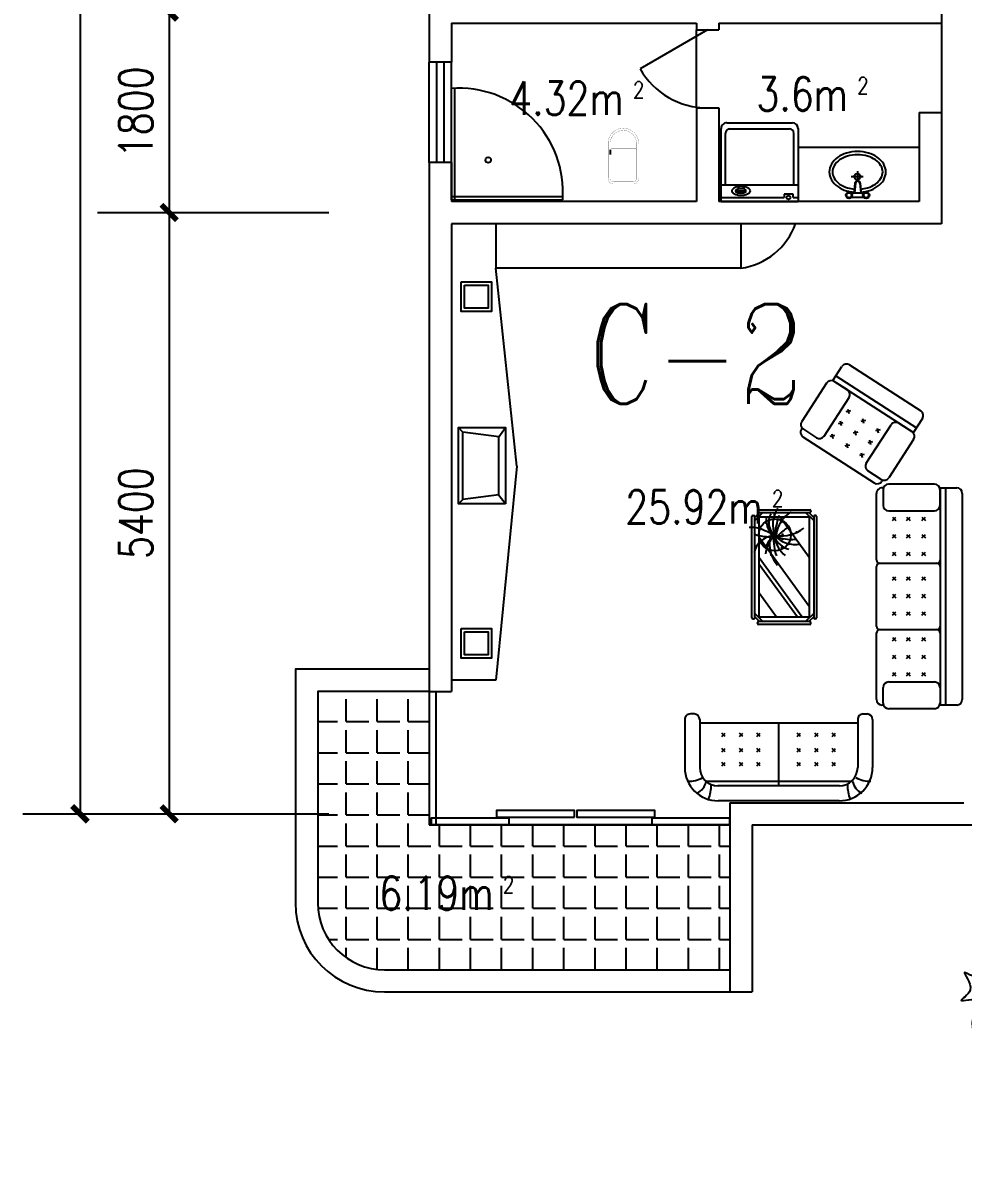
# Model space of a CAD drawing. Header units: millimetres. Extents: x 879 to 37248, y 402 to 36770.
# Drawn here: x 879 to 9319, y 11962 to 22273 of the extents above; entities that cross this region are included whole.
import ezdxf
from ezdxf.enums import TextEntityAlignment as Align

# ---------------------------------------------------------------- set-up
doc = ezdxf.new("R2010")
doc.units = ezdxf.units.MM
for name, color, linetype in [('AXIS', 3, 'Continuous'), ('GROUND', 2, 'Continuous'), ('J', 8, 'Continuous'), ('PJ', 8, 'Continuous'), ('PUB_TEXT', 7, 'Continuous'), ('PUB_WINDW', 7, 'Continuous'), ('WALL', 255, 'Continuous'), ('WD', 7, 'Continuous'), ('WINDOW', 2, 'Continuous')]:
    doc.layers.add(name, color=color, linetype=linetype)
doc.styles.add('_ROMANC', font='ROMANC.shx', dxfattribs={"width": 0.75})
doc.styles.add('DIM_FONT', font='SIMPLEX', dxfattribs={"width": 0.8})
doc.styles.add('SIMPLEX', font='SIMPLEX.SHX')
doc.styles.get("Standard").update_dxf_attribs({"font": 'arial.ttf'})
doc.dimstyles.new('AXIS', dxfattribs={"dimtxt": 300, "dimasz": 1, "dimexe": 250, "dimexo": 300, "dimgap": 0.09, "dimtad": 1, "dimdec": 0, "dimzin": 0, "dimdsep": 46, "dimtxsty": 'DIM_FONT', "dimblk": '_DIMX', "dimcen": 0.09, "dimse1": 1, "dimse2": 1, "dimclrt": 7, "dimadec": 0, "dimazin": 0, "dimtfac": 1, "dimtdec": 0, "dimtix": 1, "dimtmove": 2, "dimatfit": 3, "dimldrblk": '_DIMX', "dimfxl": 1, "dimtolj": 1, "dimtzin": 0, "dimarcsym": 0})

# ---------------------------------------------------------------- blocks, each defined once
blk = doc.blocks.new('_DIMX')
at = {"const_width": 50}
blk.add_lwpolyline([(-70, -70), (70, 70)], dxfattribs=at)
blk = doc.blocks.new('*D41')
at = {"color": 0, "linetype": 'ByBlock', "transparency": 16777216}
blk.add_line((62475, -58212), (62475, -63610), dxfattribs=at)
at = {"layer": 'DEFPOINTS', "color": 0, "linetype": 'ByBlock', "transparency": 16777216}
for p in [(63908, -58211), (62475, -63611), (63908, -63611)]:
    blk.add_point(p, dxfattribs=at)
at = {"color": 0, "linetype": 'ByBlock', "transparency": 16777216}
for p, rotation in [((62475, -58211), 90), ((62475, -63611), 270)]:
    blk.add_blockref('_DIMX', p, dxfattribs=dict(at, rotation=rotation))
at = {"color": 7, "linetype": 'ByBlock', "transparency": 16777216, "insert": (62175, -60911), "char_height": 300, "attachment_point": 5, "rotation": 90, "style": 'DIM_FONT'}
blk.add_mtext('\\A1;5400', dxfattribs=at)
blk = doc.blocks.new('*D40')
at = {"color": 0, "linetype": 'ByBlock', "transparency": 16777216}
blk.add_line((61675, -45912), (61675, -63610), dxfattribs=at)
at = {"layer": 'DEFPOINTS', "color": 0, "linetype": 'ByBlock', "transparency": 16777216}
for p in [(63908, -45911), (61675, -63611), (63908, -63611)]:
    blk.add_point(p, dxfattribs=at)
at = {"color": 0, "linetype": 'ByBlock', "transparency": 16777216}
for p, rotation in [((61675, -45911), 90), ((61675, -63611), 270)]:
    blk.add_blockref('_DIMX', p, dxfattribs=dict(at, rotation=rotation))
at = {"color": 7, "linetype": 'ByBlock', "transparency": 16777216, "insert": (61375, -54761), "char_height": 300, "attachment_point": 5, "rotation": 90, "style": 'DIM_FONT'}
blk.add_mtext('\\A1;17700', dxfattribs=at)
blk = doc.blocks.new('M_C49NCG')
at = {"linetype": 'Continuous'}
for p, q in [((-543, 0), (543, 0)), ((-651, -174), (651, -174)), ((-546, -134), (546, -134)), ((0, -141), (0, -706)), ((-843, -730), (-843, -300)), ((-709, -730), (-709, -300)), ((709, -730), (709, -300)), ((843, -730), (843, -300)), ((709, -700), (-709, -700)), ((-759, -780), (-793, -780)), ((759, -780), (793, -780))]:
    blk.add_line(p, q, dxfattribs=at)
for p, q in [((-510, -314), (-480, -344)), ((-480, -314), (-510, -344)), ((-353, -314), (-323, -344)), ((-323, -314), (-353, -344)), ((-195, -314), (-165, -344)), ((-165, -314), (-195, -344)), ((165, -314), (195, -344)), ((195, -314), (165, -344)), ((323, -314), (353, -344)), ((353, -314), (323, -344)), ((480, -314), (510, -344)), ((510, -314), (480, -344)), ((-510, -441), (-480, -471)), ((-480, -441), (-510, -471)), ((-353, -441), (-323, -471)), ((-323, -441), (-353, -471)), ((-195, -441), (-165, -471)), ((-165, -441), (-195, -471)), ((165, -441), (195, -471)), ((195, -441), (165, -471)), ((323, -441), (353, -471)), ((353, -441), (323, -471)), ((480, -441), (510, -471)), ((510, -441), (480, -471)), ((-510, -578), (-480, -608)), ((-480, -578), (-510, -608)), ((-323, -578), (-353, -608)), ((-353, -578), (-323, -608)), ((-195, -578), (-165, -608)), ((-165, -578), (-195, -608)), ((165, -578), (195, -608)), ((195, -578), (165, -608)), ((353, -578), (323, -608)), ((323, -578), (353, -608)), ((480, -578), (510, -608)), ((510, -578), (480, -608))]:
    blk.add_line(p, q)
for centre, radius, start, end in [((-543, -300), 300, 90, 180), ((543, -300), 300, 0, 90), ((-543, -300), 166, 90, 180), ((543, -300), 166, 0, 90), ((-793, -730), 50, 180, 270), ((-759, -730), 50, 270, 0), ((759, -730), 50, 180, 270), ((793, -730), 50, 270, 0)]:
    blk.add_arc(centre, radius, start, end, dxfattribs=at)
for centre, radius, start, end in [((-812, -207), 153, 12.4098, 64.3982), ((-967, -139), 349, 358.7962, 21.2283), ((955, -139), 349, 158.7717, 181.2038), ((800, -207), 153, 115.6018, 167.5902), ((-817, -439), 262, 61.7476, 92.4612), ((805, -439), 262, 87.5388, 118.2524)]:
    blk.add_arc(centre, radius, start, end)
at = {"style": 'DIM_FONT', "width": 0.8, "flags": 9}
for tag in ['XSIZE', 'YSIZE']:
    blk.add_attdef(tag, (0, 0), '', height=0.5, dxfattribs=at)
blk = doc.blocks.new('M_C46QQU')
for p, q in [((-925, 770), (-327, 770)), ((-298, 740), (-298, 230)), ((-269, 770), (269, 770)), ((298, 740), (298, 230)), ((327, 770), (925, 770)), ((-1008, 250), (-1008, 661)), ((-975, 711), (-975, 720)), ((-958, 711), (-818, 711)), ((-768, 661), (-768, 250)), ((-713, 627), (-683, 597)), ((-683, 627), (-713, 597)), ((-556, 627), (-526, 597)), ((-526, 627), (-556, 597)), ((-398, 627), (-368, 597)), ((-368, 627), (-398, 597)), ((-138, 627), (-168, 597)), ((-168, 627), (-138, 597)), ((20, 627), (-11, 597)), ((-11, 627), (20, 597)), ((177, 627), (147, 597)), ((147, 627), (177, 597)), ((368, 627), (398, 597)), ((398, 627), (368, 597)), ((526, 627), (556, 597)), ((556, 627), (526, 597)), ((683, 627), (713, 597)), ((713, 627), (683, 597)), ((768, 661), (768, 250)), ((958, 711), (818, 711)), ((975, 711), (975, 720)), ((1008, 250), (1008, 661)), ((-713, 500), (-683, 469)), ((-683, 500), (-713, 469)), ((-556, 500), (-526, 469)), ((-526, 500), (-556, 469)), ((-398, 500), (-368, 469)), ((-368, 500), (-398, 469)), ((-138, 500), (-168, 469)), ((-168, 500), (-138, 469)), ((20, 500), (-11, 469)), ((-11, 500), (20, 469)), ((177, 500), (147, 469)), ((147, 500), (177, 469)), ((368, 500), (398, 469)), ((398, 500), (368, 469)), ((526, 500), (556, 469)), ((556, 500), (526, 469)), ((683, 500), (713, 469)), ((713, 500), (683, 469)), ((-713, 363), (-683, 332)), ((-683, 363), (-713, 332)), ((-526, 363), (-556, 332)), ((-556, 363), (-526, 332)), ((-398, 363), (-368, 332)), ((-368, 363), (-398, 332)), ((-138, 363), (-168, 332)), ((-168, 363), (-138, 332)), ((-11, 363), (20, 332)), ((20, 363), (-11, 332)), ((177, 363), (147, 332)), ((147, 363), (177, 332)), ((368, 363), (398, 332)), ((398, 363), (368, 332)), ((556, 363), (526, 332)), ((526, 363), (556, 332)), ((683, 363), (713, 332)), ((713, 363), (683, 332)), ((-975, 50), (-975, 203)), ((975, 200), (-975, 200)), ((975, 150), (-975, 150)), ((-818, 200), (-958, 200)), ((818, 200), (958, 200)), ((975, 200), (975, 50)), ((925, 0), (-925, 0))]:
    blk.add_line(p, q)
for centre, radius, start, end in [((-925, 720), 50, 90, 180), ((-328, 740), 30, 360, 90), ((-268, 740), 30, 90, 180), ((268, 740), 30, 0, 90), ((328, 740), 30, 90, 180), ((925, 720), 50, 360, 90), ((-958, 661), 50, 90, 180), ((-818, 661), 50, 0, 90), ((818, 661), 50, 90, 180), ((958, 661), 50, 0, 90), ((-958, 250), 50, 180, 270), ((-818, 250), 50, 270, 0), ((-328, 230), 30, 270, 0), ((-268, 230), 30, 180, 270), ((268, 230), 30, 270, 360), ((328, 230), 30, 180, 270), ((818, 250), 50, 180, 270), ((958, 250), 50, 270, 0), ((-925, 50), 50, 180, 270), ((925, 50), 50, 270, 0)]:
    blk.add_arc(centre, radius, start, end)
at = {"style": 'DIM_FONT', "width": 0.8, "flags": 9}
for tag in ['XSIZE', 'YSIZE']:
    blk.add_attdef(tag, (0, 0), '', height=0.5, dxfattribs=at)
blk = doc.blocks.new('M_C57NTX')
for p, q in [((-496, -226), (-496, 233)), ((-486, 243), (-481, 243)), ((-427, 268), (-471, 224)), ((-399, 268), (-471, 196)), ((-471, -226), (-471, 233)), ((-446, 283), (-446, 278)), ((-436, 293), (473, 293)), ((-436, 268), (473, 268)), ((-431, 72), (-217, 228)), ((-431, -116), (43, 228)), ((-431, -159), (102, 228)), ((-336, -222), (283, 228)), ((436, 268), (509, 196)), ((465, 268), (509, 224)), ((483, 283), (483, 278)), ((509, 233), (509, -226)), ((524, 243), (519, 243)), ((534, 233), (534, -226)), ((106, -222), (469, 42)), ((-399, -262), (-471, -189)), ((436, -262), (509, -189)), ((-486, -236), (-481, -236)), ((-427, -262), (-471, -218)), ((-446, -277), (-446, -272)), ((473, -262), (-436, -262)), ((473, -287), (-436, -287)), ((465, -262), (509, -218)), ((483, -277), (483, -272)), ((524, -236), (519, -236))]:
    blk.add_line(p, q)
blk.add_lwpolyline([(-431, -222), (-431, 228), (469, 228), (469, -222)], close=True)
at = {"const_width": 12}
for points in [[(123, 120, 1), (135, 120, 1)], [(225, 150, 1), (237, 150, 1)], [(253, 126, 1), (265, 126, 1)], [(288, 107, 1), (300, 107, 1)], [(294, 93, 1), (306, 93, 1)], [(409, 163, 1), (421, 163, 1)], [(189, 24, 1), (201, 24, 1)], [(264, 18, 1), (276, 18, 1)], [(277, 84, 1), (289, 84, 1)], [(297, 74, 1), (309, 74, 1)], [(305, 18, 1), (317, 18, 1)], [(308, 87, 1), (320, 87, 1)], [(418, 27, 1), (430, 27, 1)], [(486, 90, 1), (498, 90, 1)], [(220, -38, 1), (232, -38, 1)], [(324, -108, 1), (336, -108, 1)]]:
    blk.add_lwpolyline(points, format="xyb", close=True, dxfattribs=at)
blk.add_circle((308, 86), 144)
for centre, radius, start, end in [((156, 293), 219, 342.9456, 6.4814), ((-486, 233), 10, 90, 180), ((-481, 233), 10, 0, 90), ((-436, 283), 10, 90, 180), ((-436, 278), 10, 180, 270), ((109, 83), 193, 6.9904, 78.0284), ((781, 125), 490, 163.8561, 179.1105), ((-395, 504), 810, 328.9873, 340.361), ((473, 283), 10, 0, 90), ((473, 278), 10, 270, 0), ((519, 233), 10, 90, 180), ((524, 233), 10, 0, 90), ((228, -157), 293, 78.5516, 130.9815), ((110, -88), 259, 48.7581, 83.8624), ((176, 42), 126, 28.8901, 78.4579), ((421, -27), 169, 62.9909, 135.9102), ((404, -128), 234, 53.3231, 115.7633), ((448, -69), 233, 85.8741, 126.9558), ((280, -402), 502, 88.3286, 108.729), ((344, -194), 291, 103.0452, 139.7766), ((364, -84), 190, 114.0956, 166.2953), ((482, -98), 260, 134.4861, 189.3762), ((613, -62), 346, 155.0888, 185.9637), ((267, -555), 642, 70.5249, 87.8244), ((624, 28), 325, 171.2496, 218.2333), ((-1013, -1156), 1790, 39.0488, 42.6799), ((269, -208), 287, 31.315, 82.1378), ((-486, -226), 10, 180, 270), ((-481, -226), 10, 270, 0), ((-436, -272), 10, 90, 180), ((-436, -277), 10, 180, 270), ((473, -272), 10, 0, 90), ((473, -277), 10, 270, 0), ((519, -226), 10, 180, 270), ((524, -226), 10, 270, 0)]:
    blk.add_arc(centre, radius, start, end)
at = {"style": 'DIM_FONT', "width": 0.8, "flags": 9}
for tag in ['XSIZE', 'YSIZE']:
    blk.add_attdef(tag, (0, 0), '', height=0.5, dxfattribs=at)
blk = doc.blocks.new('_C12TBP')
at = {"layer": 'J'}
blk.add_lwpolyline([(0, 343), (423, 343), (423, -343), (0, -343)], close=True, dxfattribs=at)
for points in [[(0, 343), (59, 267), (59, -261), (0, -343)], [(59, 261), (382, 302), (423, 343)], [(382, 302), (382, -302)], [(59, -261), (382, -302), (423, -343)]]:
    blk.add_lwpolyline(points, dxfattribs=at)
at = {"style": 'DIM_FONT', "width": 0.8, "flags": 9}
for tag in ['XSIZE', 'YSIZE']:
    blk.add_attdef(tag, (0, 0), '', height=0.5, dxfattribs=at)
blk = doc.blocks.new('M_C47JEV')
for p, q in [((381, 770), (-381, 770)), ((-465, 250), (-465, 661)), ((-431, 711), (-431, 720)), ((-415, 711), (-275, 711)), ((-225, 661), (-225, 250)), ((-136, 606), (-166, 637)), ((-166, 606), (-136, 637)), ((-9, 606), (21, 637)), ((21, 606), (-9, 637)), ((179, 606), (149, 637)), ((149, 606), (179, 637)), ((225, 661), (225, 250)), ((415, 711), (275, 711)), ((431, 711), (431, 720)), ((465, 250), (465, 661)), ((-136, 469), (-166, 499)), ((-166, 469), (-136, 499)), ((21, 469), (-9, 499)), ((-9, 469), (21, 499)), ((179, 469), (149, 499)), ((149, 469), (179, 499)), ((-136, 342), (-166, 372)), ((-166, 342), (-136, 372)), ((21, 342), (-9, 372)), ((-9, 342), (21, 372)), ((179, 342), (149, 372)), ((149, 342), (179, 372)), ((-431, 50), (-431, 203)), ((431, 200), (-431, 200)), ((431, 150), (-431, 150)), ((-275, 200), (-415, 200)), ((275, 200), (415, 200)), ((431, 200), (431, 50)), ((381, 0), (-381, 0))]:
    blk.add_line(p, q)
for centre, start, end in [((-381, 720), 90, 180), ((381, 720), 360, 90), ((-415, 661), 90, 180), ((-275, 661), 0, 90), ((275, 661), 90, 180), ((415, 661), 0, 90), ((-415, 250), 180, 270), ((-275, 250), 270, 0), ((275, 250), 180, 270), ((415, 250), 270, 0), ((-381, 50), 180, 270), ((381, 50), 270, 0)]:
    blk.add_arc(centre, 50, start, end)
at = {"style": 'DIM_FONT', "width": 0.8, "flags": 9}
for tag in ['XSIZE', 'YSIZE']:
    blk.add_attdef(tag, (0, 0), '', height=0.5, dxfattribs=at)
blk = doc.blocks.new('*D42')
at = {"color": 0, "linetype": 'ByBlock', "transparency": 16777216}
blk.add_line((62475, -56412), (62475, -58210), dxfattribs=at)
at = {"layer": 'DEFPOINTS', "color": 0, "linetype": 'ByBlock', "transparency": 16777216}
for p in [(63908, -56411), (62475, -58211), (63908, -58211)]:
    blk.add_point(p, dxfattribs=at)
at = {"color": 0, "linetype": 'ByBlock', "transparency": 16777216}
for p, rotation in [((62475, -56411), 90), ((62475, -58211), 270)]:
    blk.add_blockref('_DIMX', p, dxfattribs=dict(at, rotation=rotation))
at = {"color": 7, "linetype": 'ByBlock', "transparency": 16777216, "insert": (62175, -57311), "char_height": 300, "attachment_point": 5, "rotation": 90, "style": 'DIM_FONT'}
blk.add_mtext('\\A1;1800', dxfattribs=at)
blk = doc.blocks.new('_E11BFS')
at = {"layer": 'J', "linetype": 'Continuous'}
for p, q in [((-656, 345), (0, 345)), ((-145, 345), (-145, -345)), ((-706, -295), (-706, 295)), ((0, -345), (-656, -345))]:
    blk.add_line(p, q, dxfattribs=at)
at = {"layer": 'J'}
for p, q in [((-36, 302), (-36, 345)), ((0, -345), (0, 345)), ((-651, -267), (-651, 267)), ((-144, 307), (-611, 307)), ((-66, 302), (-66, 219)), ((-35, 302), (-66, 302)), ((-66, 219), (-35, 219)), ((-36, -345), (-36, 219)), ((-113, -133), (-113, -198)), ((-96, -133), (-113, -133)), ((-113, -198), (-96, -198)), ((-87, -123), (-99, -123)), ((-96, -198), (-96, -133)), ((-144, -307), (-611, -307)), ((-88, -215), (-99, -215))]:
    blk.add_line(p, q, dxfattribs=at)
blk.add_lwpolyline([(-94, -83, 0.185158), (-107, -88, 0.102042), (-122, -108, 0.060862), (-130, -133, 0.047173), (-133, -166, 0.047173), (-130, -200, 0.060862), (-122, -225, 0.102042), (-107, -245, 0.185158), (-94, -250, 0.185158), (-82, -245, 0.102042), (-67, -225, 0.060862), (-59, -200, 0.047173), (-56, -166, 0.047173), (-59, -133, 0.060862), (-67, -108, 0.102042), (-82, -88, 0.185158)], format="xyb", close=True, dxfattribs=at)
for points in [[(-108, -198, 0.008736), (-107, -201, 0.076276), (-102, -213, 0.259034), (-99, -215, 0.259034)], [(-99, -215, 0.259034), (-95, -213, 0.076276), (-90, -201, 0.036515), (-88, -188, 0.026615), (-87, -169, 0.026615), (-88, -150, 0.036515), (-90, -137, 0.076276), (-95, -125, 0.259034), (-99, -123, 0.259034), (-102, -125, 0.056762), (-106, -133, 0.036515)], [(-88, -215, 0.259034), (-85, -213, 0.076276), (-80, -201, 0.036515), (-77, -188, 0.026615), (-76, -169, 0.026615), (-77, -150, 0.036515), (-80, -137, 0.076276), (-85, -125, 0.259034), (-88, -123, 0.078462), (-89, -123, 0.056762)]]:
    blk.add_lwpolyline(points, format="xyb", dxfattribs=at)
blk.add_circle((-35, 259), 17.5, dxfattribs=at)
at = {"layer": 'J', "linetype": 'Continuous'}
for centre, start, end in [((-656, 295), 90, 180), ((-656, -295), 180, 270)]:
    blk.add_arc(centre, 50, start, end, dxfattribs=at)
at = {"layer": 'J'}
for centre, start, end in [((-611, 267), 90, 180), ((-611, -267), 180, 270)]:
    blk.add_arc(centre, 40, start, end, dxfattribs=at)
at = {"style": 'DIM_FONT', "width": 0.8, "flags": 9}
for tag in ['XSIZE', 'YSIZE']:
    blk.add_attdef(tag, (0, 0), '', height=0.5, dxfattribs=at)
blk = doc.blocks.new('_WBLK')
for p, q in [((-0.5, 0.5), (0.5, 0.5)), ((0.5, 0.167), (-0.5, 0.167)), ((0.5, -0.167), (-0.5, -0.167)), ((-0.5, -0.5), (0.5, -0.5))]:
    blk.add_line(p, q)
at = {"style": 'SIMPLEX', "flags": 9}
blk.add_attdef('A', text='', height=1, dxfattribs=at).set_placement((0, 1.5), align=Align.MIDDLE)
blk = doc.blocks.new('_E13ADP')
at = {"layer": 'PJ'}
for points in [[(-30, 0), (-30, -1000)], [(-30, 0), (970, 0)], [(0, 0), (0, -1000)], [(-30, -30), (970, -30)]]:
    blk.add_lwpolyline(points, dxfattribs=at)
blk.add_circle((326, -331), 24.8, dxfattribs=at)
blk.add_arc((38, -68), 934, 265.812, 4.188, dxfattribs=at)
at = {"style": 'DIM_FONT', "width": 0.8, "flags": 9}
for tag in ['XSIZE', 'YSIZE']:
    blk.add_attdef(tag, (0, 0), '', height=0.5, dxfattribs=at)
blk = doc.blocks.new('M_E2')
blk.add_line((-306, -118), (-266, -118))
at = {"const_width": 1.5}
for points in [[(-366, 138, 0.97895), (-366, -138, 0.97895)], [(-366, 118, 0.97895), (-366, -118, 0.97895)], [(-306, 118, 0.414214), (-316, 108, 0.414214)], [(0, 88, 0.462192), (-59, 137, 0.462192)], [(-20, 88, 0.414214), (-50, 118, 0.414214)], [(-59, -137, 0.462192), (0, -88, 0.462192)], [(-50, -118, 0.414214), (-20, -88, 0.414214)], [(-316, -108, 0.414214), (-306, -118, 0.414214)]]:
    blk.add_lwpolyline(points, format="xyb", dxfattribs=at)
for points in [[(-366, 137), (-59, 137)], [(-316, 118), (-366, 118)], [(-340, 118), (-266, 118)], [(-316, 108), (-316, -108)], [(-50, 118), (-267, 118)], [(-20, -88), (-20, 88)], [(0, 88), (0, -88)], [(-381, -137), (-59, -137)], [(-316, -118), (-366, -118)], [(-340, -118), (-266, -118)], [(-266, -118), (-50, -118)]]:
    blk.add_lwpolyline(points, dxfattribs=at)
at = {"width": 0.8, "flags": 9}
for tag in ['XSIZE', 'YSIZE']:
    blk.add_attdef(tag, (0, 0), '', height=0.5, dxfattribs=at)
blk = doc.blocks.new('MIANP')
for p, q in [((-49, 232), (63, 232)), ((9, 284), (9, 183)), ((-14, 169), (-24, 77)), ((-9, 169), (-19, 77)), ((31, 169), (41, 77)), ((36, 169), (46, 77)), ((71, 77), (-48, 77)), ((71, 35), (-48, 35))]:
    blk.add_line(p, q)
for points in [[(45, 85, 0.047273), (114, 98, 0.082314), (197, 138, 0.106842), (258, 203, 0.13438), (278, 276, 0.13438), (258, 349, 0.106842), (197, 415, 0.082314), (114, 455, 0.07067), (10, 469, 0.07067), (-93, 455, 0.082314), (-176, 415, 0.106842), (-237, 349, 0.13438), (-257, 276, 0.13438)], [(42, 115, 0.047273), (106, 127, 0.082314), (180, 162, 0.106842), (232, 219, 0.13438), (248, 276, 0.13438), (232, 334, 0.106842), (180, 390, 0.082314), (106, 426, 0.07067), (10, 439, 0.07067), (-85, 426, 0.082314), (-159, 390, 0.106842), (-211, 334, 0.13438), (-227, 276, 0.13438)], [(-257, 276, 0.13438), (-237, 203, 0.106842), (-176, 138, 0.082314), (-93, 98, 0.048274), (-23, 85, 0.048274)], [(-227, 276, 0.13438), (-211, 219, 0.106842), (-159, 162, 0.082314), (-85, 127, 0.048274), (-20, 115, 0.048274)]]:
    blk.add_lwpolyline(points, format="xyb")
for centre, radius in [((9, 232), 29.7), ((-70, 56), 30.2), ((-70, 56), 23.5), ((92, 56), 30.2), ((92, 56), 23.5)]:
    blk.add_circle(centre, radius)
for radius in [24.8, 19.8]:
    blk.add_arc((11, 169), radius, 0, 180)
blk = doc.blocks.new('_E4UDG')
at = {"xscale": 0.9499999999999998, "yscale": 0.9499999999999998, "zscale": 0.9499999999999998, "rotation": 270}
blk.add_blockref('MIANP', (-417, 10), dxfattribs=at)
at = {"style": 'DIM_FONT', "width": 0.8, "flags": 9}
for tag in ['XSIZE', 'YSIZE']:
    blk.add_attdef(tag, (0, 0), '', height=0.5, dxfattribs=at)
blk = doc.blocks.new('_DBLK')
blk.add_line((-0.5, 0), (0, -0.866))
blk.add_arc((-0.5, 0), 1, 300, 0)
at = {"style": 'SIMPLEX', "flags": 9}
blk.add_attdef('A', text='', height=1, dxfattribs=at).set_placement((0, 1.5), align=Align.MIDDLE)
blk = doc.blocks.new('1T4F52深新月')
at = {"layer": 'WD'}
h = blk.add_hatch(dxfattribs=at)
h.set_pattern_fill('ANGLE', color=256, scale=40, style=0)
h.set_pattern_definition([(0, (-12146.05, 33879.47), (0, 279.4), [203.2, -76.2]), (90, (-12146.05, 33879.47), (-279.4, 2e-14), [203.2, -76.2])])
h.paths.add_polyline_path([(-9800.8, -18145.7), (-9800.8, -16845.7), (-12500.8, -16845.7), (-12500.8, -15645.7), (-13500.8, -15645.7), (-13500.8, -17545.7, 0.4142136), (-12900.8, -18145.7)])
at = {"layer": 'AXIS'}
for p, q in [((-15477.3, -11345.7), (-13400.8, -11345.7)), ((-16146.8, -16745.7), (-13400.8, -16745.7))]:
    blk.add_line(p, q, dxfattribs=at)
at = {"layer": 'GROUND'}
blk.add_line((-10100.8, -10405.7), (-10100.8, -9705.7), dxfattribs=at)
blk.add_lwpolyline([(-7900.8, -9645.7), (-7900.8, -10445.7)], dxfattribs=at)
at = {"layer": 'J'}
for points in [[(-11780.6, -16845.7), (-11780.6, -16785.7), (-12480.6, -16785.7), (-12480.6, -16845.7)], [(-11195.7, -16776.8), (-11195.7, -16716.8), (-11895.7, -16716.8), (-11895.7, -16776.8)], [(-10473.9, -16776.8), (-10473.9, -16716.8), (-11173.9, -16716.8), (-11173.9, -16776.8)]]:
    blk.add_lwpolyline(points, close=True, dxfattribs=at)
for points in [[(-9800.8, -16845.7), (-9800.8, -16785.7), (-10500.8, -16785.7), (-10500.8, -16845.7)], [(-9800.8, -16845.7), (-12500.8, -16845.7)]]:
    blk.add_lwpolyline(points, dxfattribs=at)
at = {"layer": 'WALL'}
for p, q in [((-12500.8, -9445.7), (-12500.8, -9995.7)), ((-7900.8, -9385.7), (-7900.8, -9645.7)), ((-12300.8, -9645.7), (-12300.8, -9995.7)), ((-12300.8, -9645.7), (-10100.8, -9645.7)), ((-10100.8, -9645.7), (-10100.8, -9705.7)), ((-9900.8, -9645.7), (-9900.8, -9705.7)), ((-9900.8, -9645.7), (-8100.8, -9645.7)), ((-8100.8, -9645.7), (-7900.8, -9645.7)), ((-10100.8, -9705.7), (-9900.8, -9705.7)), ((-12300.8, -9995.7), (-12500.8, -9995.7)), ((-10100.8, -10405.7), (-10100.8, -11245.7)), ((-10100.8, -10405.7), (-9900.8, -10405.7)), ((-9900.8, -10405.7), (-9900.8, -11245.7)), ((-8100.8, -10445.7), (-8100.8, -11245.7)), ((-8100.8, -10445.7), (-7900.8, -10445.7)), ((-7900.8, -10445.7), (-7900.8, -11445.7)), ((-12500.8, -10895.7), (-12500.8, -15645.7)), ((-12300.8, -10895.7), (-12500.8, -10895.7)), ((-12300.8, -10895.7), (-12300.8, -11245.7)), ((-10100.8, -11245.7), (-12300.8, -11245.7)), ((-8100.8, -11245.7), (-9900.8, -11245.7)), ((-12300.8, -11445.7), (-12300.8, -15645.7)), ((-7900.8, -11445.7), (-12300.8, -11445.7)), ((-9800.8, -16645.7), (-9800.8, -18345.7)), ((-9800.8, -16645.7), (-7700.8, -16645.7)), ((-9600.8, -16845.7), (-9600.8, -18345.7)), ((-9600.8, -16845.7), (-7500.8, -16845.7)), ((-9800.8, -18345.7), (-9600.8, -18345.7))]:
    blk.add_line(p, q, dxfattribs=at)
blk.add_lwpolyline([(-12500.8, -15645.7), (-12300.8, -15645.7)], dxfattribs=at)
blk.add_lwpolyline([(-12500.8, -15645.7), (-12300.8, -15645.7)], dxfattribs=at)
at = {"layer": 'WD'}
blk.add_line((-12500.8, -16845.7), (-9800.8, -16845.7), dxfattribs=at)
blk.add_line((-12500.8, -16845.7), (-9800.8, -16845.7), dxfattribs=at)
for points in [[(-9188, -10758), (-8100.8, -10758)], [(-9701, -11445.7), (-9701, -11845.7), (-11898.8, -11845.7)], [(-11898.8, -11845.7), (-11898.8, -11445.7)], [(-11713.2, -13622.9), (-11900.8, -11845.7)], [(-11713.2, -13622.9), (-11900.8, -15545.7)], [(-11900.8, -15545.7), (-12300.8, -15545.7)], [(-12500.8, -15645.7), (-12500.8, -16845.7)], [(-12500.8, -15645.7), (-12500.8, -16845.7)], [(-12440.8, -15645.7), (-12440.8, -16845.7)], [(-12440.8, -15645.7), (-12440.8, -16845.7)]]:
    blk.add_lwpolyline(points, dxfattribs=at)
for points in [[(-12212.6, -11966.5), (-11940.4, -11966.5), (-11940.4, -12233.1), (-12212.6, -12233.1)], [(-12182.6, -11996.5), (-11970.4, -11996.5), (-11970.4, -12203.1), (-12182.6, -12203.1)], [(-12212.6, -15080.3), (-11940.4, -15080.3), (-11940.4, -15346.9), (-12212.6, -15346.9)], [(-12182.6, -15110.3), (-11970.4, -15110.3), (-11970.4, -15316.9), (-12182.6, -15316.9)]]:
    blk.add_lwpolyline(points, close=True, dxfattribs=at)
blk.add_arc((-9786.4, -11240.8), 610.9, 278.03851, 340.40059, dxfattribs=at)
at = {"layer": 'WINDOW'}
for points in [[(-12500.8, -15445.7), (-13700.8, -15445.7), (-13700.8, -17545.7)], [(-12500.8, -15645.7), (-13500.8, -15645.7), (-13500.8, -17545.7)], [(-12900.8, -18145.7), (-9800.8, -18145.7)], [(-12900.8, -18345.7), (-9800.8, -18345.7)]]:
    blk.add_lwpolyline(points, dxfattribs=at)
for radius in [800, 600]:
    blk.add_arc((-12900.8, -17545.7), radius, 180, 270, dxfattribs=at)
blk.add_spline([(-6621.7, -19238.4), (-6736.7, -19155.2), (-6783.6, -18930.1), (-6957.2, -18912), (-6839.3, -18622.9), (-6977.6, -18603.6), (-6889.2, -18386.7), (-7070.2, -18441.7), (-7100.8, -18243.2), (-6981.8, -18224.9), (-7200.5, -18123.1), (-7128.3, -17976.5), (-7260.5, -17996.9), (-7387.7, -18138.4), (-7461.9, -18095.7), (-7525, -18213.7), (-7693.8, -18172), (-7642.9, -18326.7), (-7723.2, -18420.4), (-7562.5, -18409.2), (-7624.5, -18621.9), (-7486.1, -18817.3), (-7466.8, -18678.9), (-7348.8, -18918.1), (-7461.7, -18976.1), (-7282.6, -19084), (-7347.7, -19188.9), (-7226.6, -19536), (-7178.8, -19406.7), (-7090.3, -19542.1), (-6940.6, -19898.3), (-6882.7, -19659.1), (-6726.1, -19621.4), (-6853.2, -19586.8), (-6729.2, -19513.5), (-6566.4, -19515.6), (-6756.7, -19422.9), (-6586.8, -19207.1), (-6776, -19209.2), (-6726.2, -19093.1), (-6754.7, -19084)], degree=3, dxfattribs=at)
at = {"layer": 'WD'}
for name, p, rotation in [('_E13ADP', (-12300.8, -11200.1), 90), ('M_E2', (-10756, -11089.2), 270), ('_E11BFS', (-9533, -11245.7), 270), ('_E4UDG', (-8653.9, -10826.5), 90), ('M_C47JEV', (-8405.8, -12920), 147.1216980639793), ('_C12TBP', (-11814.4, -13620), 180), ('M_C46QQU', (-7713.3, -14793.4), 90), ('M_C46QQU', (-7713.3, -14793.4), 90), ('M_C57NTX', (-9309.5, -14548.2), 90), ('M_C49NCG', (-9361.8, -16629), 180), ('M_C49NCG', (-9361.8, -16629), 180)]:
    blk.add_blockref(name, p, dxfattribs=dict(at, rotation=rotation))
at = {"layer": 'WINDOW'}
for name, p, xscale, yscale, zscale, rotation in [('_DBLK', (-10000.8, -10055.7), 700, 700, 700, 270), ('_WBLK', (-12400.8, -10445.7), 900, 200, 900, 90)]:
    blk.add_blockref(name, p, dxfattribs=dict(at, xscale=xscale, yscale=yscale, zscale=zscale, rotation=rotation))
at = {"layer": 'PUB_TEXT', "style": 'DIM_FONT', "width": 0.8}
for s, p in [('4.32m', (-10752.5, -10319.3)), ('3.6m', (-8739.3, -10281.1)), ('25.92m', (-9504.9, -13989.2)), ('6.19m', (-11920, -17458.8))]:
    blk.add_text(s, height=300, dxfattribs=at).set_placement(p, align=Align.MIDDLE_RIGHT)
for p in [(-10752.5, -10319.3), (-8739.3, -10281.1), (-9504.9, -13989.2), (-11920, -17458.8)]:
    blk.add_text(' 2', height=150, dxfattribs=at).set_placement(p)
at = {"layer": 'PUB_TEXT', "color": 3, "style": '_ROMANC', "width": 0.75}
blk.add_text('C-2', height=896, dxfattribs=at).set_placement((-11071.7, -13062.9))
at = {"layer": 'AXIS'}
dim = blk.add_aligned_dim(p1=(-13400.8, 954.3), p2=(-13400.8, -16745.7), distance=-2233.6, dimstyle='AXIS', dxfattribs=at)
dim.commit()
dim.dimension.update_dxf_attribs({"geometry": '*D40', "text_midpoint": (-15934.4, -7895.7), "insert": (-77309, 46865.5)})
for base, p1, p2, picture, middle in [((-14834.4, -11345.7), (-13400.8, -9545.7), (-13400.8, -11345.7), '*D42', (-15134.4, -10445.7)), ((-14834.4, -16745.7), (-13400.8, -11345.7), (-13400.8, -16745.7), '*D41', (-15134.4, -14045.7))]:
    dim = blk.add_linear_dim(base=base, p1=p1, p2=p2, angle=90, dimstyle='AXIS', dxfattribs=at)
    dim.commit()
    dim.dimension.update_dxf_attribs({"geometry": picture, "text_midpoint": middle, "insert": (-77309, 46865.5)})

msp = doc.modelspace()

# ---------------------------------------------------------------- block references
at = {"layer": 'PUB_WINDW'}
msp.add_blockref('1T4F52深新月', (17026, 31916), dxfattribs=at)

doc.saveas('drawing.dxf')
